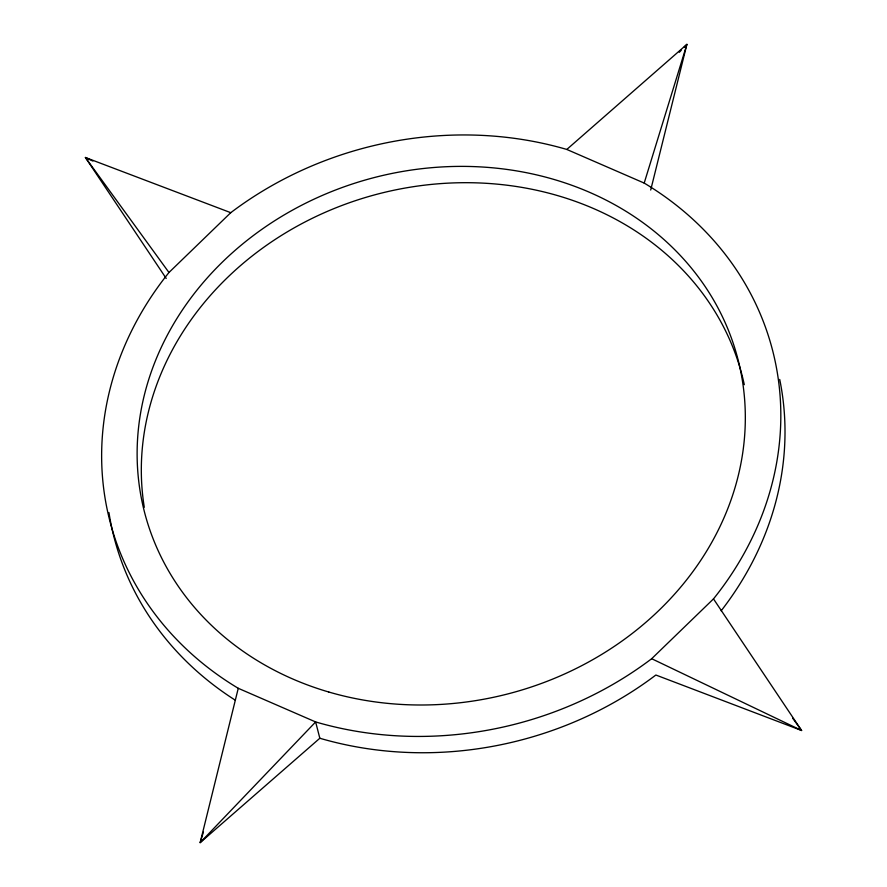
<?xml version="1.0" encoding="UTF-8"?>
<svg xmlns="http://www.w3.org/2000/svg" width="887" height="887" viewBox="0 0 887 887"><rect width="100%" height="100%" fill="white"/><g stroke="black" fill="none" stroke-linecap="round" stroke-linejoin="round"><path stroke-width="1.33" d="M92.869 161.057L85.396 157.487L168.962 272.497A342.171 297.81 -14.4 0 0 238.259 688.301L200.163 842.65L319.83 738.25A342.171 297.81 -14.4 0 0 655.87 675.018L801.604 730.5L713.492 598.891A342.171 297.81 -14.4 0 0 644.195 183.077L686.893 44.35L566.804 149.448A342.171 297.81 -14.4 0 0 230.764 212.68L85.396 157.487L166.213 278.44M650.703 190.029L686.893 44.35L684.043 47.333M203.389 832.128L200.163 842.65L315.639 721.94A342.171 297.81 -14.4 0 0 651.679 658.708L713.492 598.891M679.298 52.311L681.194 50.326M168.962 272.497L230.764 212.68M566.804 149.448L644.195 183.077M238.259 688.301L315.639 721.94L319.83 738.25M651.679 658.708L801.604 730.5L792.645 718.182M779.717 379.425A342.171 297.81 -14.4 0 1 721.153 610.81M235.332 700.22A342.171 297.81 -14.4 0 1 108.946 512.553M144.282 507.286A306.403 266.677 -14.4 0 1 396.167 189.763A306.403 266.677 -14.4 0 1 744.293 384.692M328.767 692.015A306.403 266.677 -14.4 0 0 742.142 379.071A306.403 266.677 -14.4 0 0 252.762 235.986A306.403 266.677 -14.4 0 0 328.767 692.015"/></g></svg>
